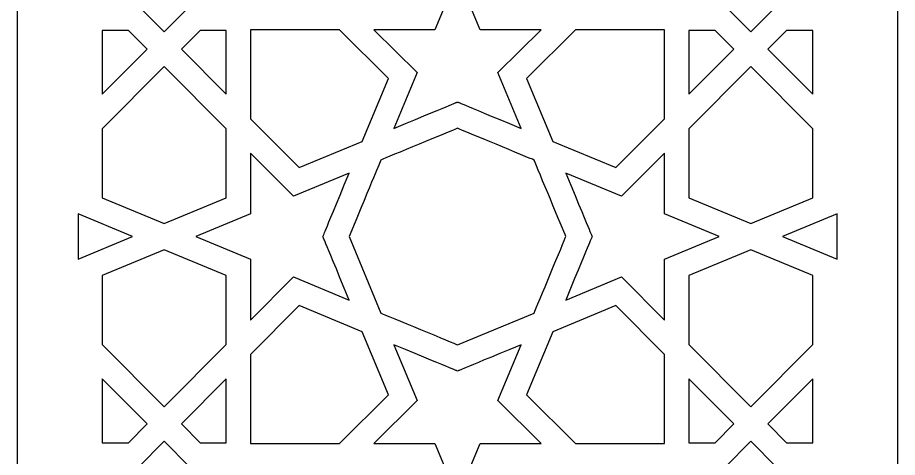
# Model space of a CAD drawing. Header units: millimetres. Extents: x -31 to 31, y -125 to 125.
# Drawn here: x -31.2 to 31.5, y 26.2 to 57.6 of the extents above; entities that cross this region are included whole.
import ezdxf

# ---------------------------------------------------------------- set-up
doc = ezdxf.new("R2010")
doc.units = ezdxf.units.MM
doc.header["$MEASUREMENT"] = 0
doc.layers.add('layer 1', color=7, linetype='Continuous')

msp = doc.modelspace()

# ---------------------------------------------------------------- linework, layer by layer
at = {"layer": 'layer 1', "color": 250}
for points, knots in [([(31.4678, -124.8834), (31.4678, -124.8834), (31.4678, 125.1165), (31.4678, 125.1165), (31.4678, 125.1165), (31.4678, 125.1165), (-31.2209, 125.1165), (-31.2209, 125.1165), (-31.2209, 125.1165), (-31.2209, 125.1165), (-31.2209, -124.8834), (-31.2209, -124.8834), (-31.2209, -124.8834), (-31.2209, -124.8834), (31.4678, -124.8834), (31.4678, -124.8834)], [0, 0, 0, 0, 0.2, 0.2, 0.2, 0.2, 0.4, 0.4, 0.4, 0.4, 0.6, 0.6, 0.6, 0.6, 1, 1, 1, 1]), ([(-25.2364, 64.6786), (-25.2364, 64.6786), (-25.2364, 67.3195), (-25.2364, 67.3195), (-25.2364, 67.3195), (-25.2364, 67.3195), (-22.5956, 67.3195), (-22.5956, 67.3195), (-22.5956, 67.3195), (-22.5956, 67.3195), (-20.7698, 69.1638), (-20.7698, 69.1638), (-20.7698, 69.1638), (-20.7698, 69.1638), (-18.944, 67.3195), (-18.944, 67.3195), (-18.944, 67.3195), (-18.944, 67.3195), (-16.3032, 67.3195), (-16.3032, 67.3195), (-16.3032, 67.3195), (-16.3032, 67.3195), (-16.3032, 64.6786), (-16.3032, 64.6786), (-16.3032, 64.6786), (-16.3032, 64.6786), (-14.4588, 62.853), (-14.4588, 62.853), (-14.4588, 62.853), (-14.4588, 62.853), (-16.3032, 61.027), (-16.3032, 61.027), (-16.3032, 61.027), (-16.3032, 61.027), (-16.3032, 58.3861), (-16.3032, 58.3861), (-16.3032, 58.3861), (-16.3032, 58.3861), (-18.944, 58.3861), (-18.944, 58.3861), (-18.944, 58.3861), (-18.944, 58.3861), (-20.7687, 56.5429), (-20.7687, 56.5429), (-20.7687, 56.5429), (-20.7687, 56.5429), (-20.7741, 56.5478), (-20.7741, 56.5478), (-20.7741, 56.5478), (-20.7741, 56.5478), (-20.7749, 56.5471), (-20.7749, 56.5471), (-20.7749, 56.5471), (-20.7749, 56.5471), (-22.5956, 58.3861), (-22.5956, 58.3861), (-22.5956, 58.3861), (-22.5956, 58.3861), (-25.2364, 58.3861), (-25.2364, 58.3861), (-25.2364, 58.3861), (-25.2364, 58.3861), (-25.2364, 61.027), (-25.2364, 61.027), (-25.2364, 61.027), (-25.2364, 61.027), (-26.9168, 62.6907), (-26.9168, 62.6907), (-26.9168, 62.6907), (-26.9168, 62.6907), (-26.9168, 63.0149), (-26.9168, 63.0149), (-26.9168, 63.0149), (-26.9168, 63.0149), (-25.2364, 64.6786), (-25.2364, 64.6786)], [0, 0, 0, 0, 0.05, 0.05, 0.05, 0.05, 0.1, 0.1, 0.1, 0.1, 0.15, 0.15, 0.15, 0.15, 0.2, 0.2, 0.2, 0.2, 0.25, 0.25, 0.25, 0.25, 0.3, 0.3, 0.3, 0.3, 0.35, 0.35, 0.35, 0.35, 0.4, 0.4, 0.4, 0.4, 0.45, 0.45, 0.45, 0.45, 0.5, 0.5, 0.5, 0.5, 0.55, 0.55, 0.55, 0.55, 0.6, 0.6, 0.6, 0.6, 0.65, 0.65, 0.65, 0.65, 0.7, 0.7, 0.7, 0.7, 0.75, 0.75, 0.75, 0.75, 0.8, 0.8, 0.8, 0.8, 0.85, 0.85, 0.85, 0.85, 0.9, 0.9, 0.9, 0.9, 1, 1, 1, 1]), ([(25.4847, 61.027), (25.4847, 61.027), (25.4847, 58.3861), (25.4847, 58.3861), (25.4847, 58.3861), (25.4847, 58.3861), (22.8438, 58.3861), (22.8438, 58.3861), (22.8438, 58.3861), (22.8438, 58.3861), (21.0192, 56.5429), (21.0192, 56.5429), (21.0192, 56.5429), (21.0192, 56.5429), (21.0139, 56.5478), (21.0139, 56.5478), (21.0139, 56.5478), (21.0139, 56.5478), (21.0128, 56.5471), (21.0128, 56.5471), (21.0128, 56.5471), (21.0128, 56.5471), (19.1922, 58.3861), (19.1922, 58.3861), (19.1922, 58.3861), (19.1922, 58.3861), (16.5513, 58.3861), (16.5513, 58.3861), (16.5513, 58.3861), (16.5513, 58.3861), (16.5513, 61.027), (16.5513, 61.027), (16.5513, 61.027), (16.5513, 61.027), (14.7069, 62.853), (14.7069, 62.853), (14.7069, 62.853), (14.7069, 62.853), (16.5513, 64.6786), (16.5513, 64.6786), (16.5513, 64.6786), (16.5513, 64.6786), (16.5513, 67.3195), (16.5513, 67.3195), (16.5513, 67.3195), (16.5513, 67.3195), (19.1922, 67.3195), (19.1922, 67.3195), (19.1922, 67.3195), (19.1922, 67.3195), (21.0181, 69.1638), (21.0181, 69.1638), (21.0181, 69.1638), (21.0181, 69.1638), (22.8438, 67.3195), (22.8438, 67.3195), (22.8438, 67.3195), (22.8438, 67.3195), (25.4847, 67.3195), (25.4847, 67.3195), (25.4847, 67.3195), (25.4847, 67.3195), (25.4847, 64.6786), (25.4847, 64.6786), (25.4847, 64.6786), (25.4847, 64.6786), (27.1649, 63.0149), (27.1649, 63.0149), (27.1649, 63.0149), (27.1649, 63.0149), (27.1649, 62.6907), (27.1649, 62.6907), (27.1649, 62.6907), (27.1649, 62.6907), (25.4847, 61.027), (25.4847, 61.027)], [0, 0, 0, 0, 0.05, 0.05, 0.05, 0.05, 0.1, 0.1, 0.1, 0.1, 0.15, 0.15, 0.15, 0.15, 0.2, 0.2, 0.2, 0.2, 0.25, 0.25, 0.25, 0.25, 0.3, 0.3, 0.3, 0.3, 0.35, 0.35, 0.35, 0.35, 0.4, 0.4, 0.4, 0.4, 0.45, 0.45, 0.45, 0.45, 0.5, 0.5, 0.5, 0.5, 0.55, 0.55, 0.55, 0.55, 0.6, 0.6, 0.6, 0.6, 0.65, 0.65, 0.65, 0.65, 0.7, 0.7, 0.7, 0.7, 0.75, 0.75, 0.75, 0.75, 0.8, 0.8, 0.8, 0.8, 0.85, 0.85, 0.85, 0.85, 0.9, 0.9, 0.9, 0.9, 1, 1, 1, 1]), ([(-1.4867, 56.7051), (-1.4867, 56.7051), (0.1242, 60.5949), (0.1242, 60.5949), (0.1242, 60.5949), (0.1242, 60.5949), (1.7349, 56.7051), (1.7349, 56.7051), (1.7349, 56.7051), (1.7349, 56.7051), (6.0787, 56.7051), (6.0787, 56.7051), (6.0787, 56.7051), (6.0787, 56.7051), (3.0031, 53.6437), (3.0031, 53.6437), (3.0031, 53.6437), (3.0031, 53.6437), (4.6496, 49.6736), (4.6496, 49.6736), (4.6496, 49.6736), (0.0092, 51.5969), (0.3635, 51.4498), (0.1242, 51.55), (0.1242, 51.55), (-0.1291, 51.4438), (0.2884, 51.6174), (-4.4015, 49.6736), (-4.4015, 49.6736), (-4.4015, 49.6736), (-2.755, 53.6437), (-2.755, 53.6437), (-2.755, 53.6437), (-2.755, 53.6437), (-5.8305, 56.7051), (-5.8305, 56.7051), (-5.8305, 56.7051), (-5.8305, 56.7051), (-1.4867, 56.7051), (-1.4867, 56.7051)], [0, 0, 0, 0, 0.0909091, 0.0909091, 0.0909091, 0.0909091, 0.1818182, 0.1818182, 0.1818182, 0.1818182, 0.2727273, 0.2727273, 0.2727273, 0.2727273, 0.3636364, 0.3636364, 0.3636364, 0.3636364, 0.4545455, 0.4545455, 0.4545455, 0.4545455, 0.5454545, 0.5454545, 0.5454545, 0.5454545, 0.6363636, 0.6363636, 0.6363636, 0.6363636, 0.7272727, 0.7272727, 0.7272727, 0.7272727, 0.8181818, 0.8181818, 0.8181818, 0.8181818, 1, 1, 1, 1]), ([(-25.1901, 52.0986), (-25.1901, 52.0986), (-25.1901, 56.6589), (-25.1901, 56.6589), (-25.1901, 56.6589), (-25.1901, 56.6589), (-23.316, 56.6589), (-23.316, 56.6589), (-23.316, 56.6589), (-23.316, 56.6589), (-21.9863, 55.3177), (-21.9863, 55.3177), (-21.9863, 55.3177), (-21.9863, 55.3177), (-25.1901, 52.0986), (-25.1901, 52.0986)], [0, 0, 0, 0, 0.2, 0.2, 0.2, 0.2, 0.4, 0.4, 0.4, 0.4, 0.6, 0.6, 0.6, 0.6, 1, 1, 1, 1]), ([(-16.3495, 56.6589), (-16.3495, 56.6589), (-16.3495, 52.0986), (-16.3495, 52.0986), (-16.3495, 52.0986), (-16.3495, 52.0986), (-19.5531, 55.3177), (-19.5531, 55.3177), (-19.5531, 55.3177), (-19.5531, 55.3177), (-18.2235, 56.6589), (-18.2235, 56.6589), (-18.2235, 56.6589), (-18.2235, 56.6589), (-16.3495, 56.6589), (-16.3495, 56.6589)], [0, 0, 0, 0, 0.2, 0.2, 0.2, 0.2, 0.4, 0.4, 0.4, 0.4, 0.6, 0.6, 0.6, 0.6, 1, 1, 1, 1]), ([(-6.6594, 48.7405), (-6.6594, 48.7405), (-11.1532, 46.8764), (-11.1532, 46.8764), (-11.1532, 46.8764), (-11.1532, 46.8764), (-14.6219, 50.3615), (-14.6219, 50.3615), (-14.6219, 50.3615), (-14.6219, 50.3615), (-14.6219, 56.7051), (-14.6219, 56.7051), (-14.6219, 56.7051), (-14.6219, 56.7051), (-8.2786, 56.7051), (-8.2786, 56.7051), (-8.2786, 56.7051), (-8.2786, 56.7051), (-4.7934, 53.2363), (-4.7934, 53.2363), (-4.7934, 53.2363), (-4.7934, 53.2363), (-6.6594, 48.7405), (-6.6594, 48.7405)], [0, 0, 0, 0, 0.1428571, 0.1428571, 0.1428571, 0.1428571, 0.2857143, 0.2857143, 0.2857143, 0.2857143, 0.4285714, 0.4285714, 0.4285714, 0.4285714, 0.5714286, 0.5714286, 0.5714286, 0.5714286, 0.7142857, 0.7142857, 0.7142857, 0.7142857, 1, 1, 1, 1]), ([(6.9053, 48.7412), (6.9053, 48.7412), (5.0415, 53.2363), (5.0415, 53.2363), (5.0415, 53.2363), (5.0415, 53.2363), (8.5266, 56.7051), (8.5266, 56.7051), (8.5266, 56.7051), (8.5266, 56.7051), (14.8703, 56.7051), (14.8703, 56.7051), (14.8703, 56.7051), (14.8703, 56.7051), (14.8703, 50.3615), (14.8703, 50.3615), (14.8703, 50.3615), (14.8703, 50.3615), (11.4014, 46.8764), (11.4014, 46.8764), (11.4014, 46.8764), (11.4014, 46.8764), (6.9053, 48.7412), (6.9053, 48.7412)], [0, 0, 0, 0, 0.1428571, 0.1428571, 0.1428571, 0.1428571, 0.2857143, 0.2857143, 0.2857143, 0.2857143, 0.4285714, 0.4285714, 0.4285714, 0.4285714, 0.5714286, 0.5714286, 0.5714286, 0.5714286, 0.7142857, 0.7142857, 0.7142857, 0.7142857, 1, 1, 1, 1]), ([(16.5975, 52.0986), (16.5975, 52.0986), (16.5975, 56.6589), (16.5975, 56.6589), (16.5975, 56.6589), (16.5975, 56.6589), (18.4718, 56.6589), (18.4718, 56.6589), (18.4718, 56.6589), (18.4718, 56.6589), (19.8014, 55.3177), (19.8014, 55.3177), (19.8014, 55.3177), (19.8014, 55.3177), (16.5975, 52.0986), (16.5975, 52.0986)], [0, 0, 0, 0, 0.2, 0.2, 0.2, 0.2, 0.4, 0.4, 0.4, 0.4, 0.6, 0.6, 0.6, 0.6, 1, 1, 1, 1]), ([(25.4384, 56.6589), (25.4384, 56.6589), (25.4384, 52.0986), (25.4384, 52.0986), (25.4384, 52.0986), (25.4384, 52.0986), (22.2345, 55.3177), (22.2345, 55.3177), (22.2345, 55.3177), (22.2345, 55.3177), (23.5641, 56.6589), (23.5641, 56.6589), (23.5641, 56.6589), (23.5641, 56.6589), (25.4384, 56.6589), (25.4384, 56.6589)], [0, 0, 0, 0, 0.2, 0.2, 0.2, 0.2, 0.4, 0.4, 0.4, 0.4, 0.6, 0.6, 0.6, 0.6, 1, 1, 1, 1]), ([(-25.1901, 49.6485), (-25.1901, 49.6485), (-20.7698, 54.0914), (-20.7698, 54.0914), (-20.7698, 54.0914), (-20.7698, 54.0914), (-16.3495, 49.6485), (-16.3495, 49.6485), (-16.3495, 49.6485), (-16.3495, 49.6485), (-16.3495, 44.7244), (-16.3495, 44.7244), (-16.3495, 44.7244), (-16.3495, 44.7244), (-20.7698, 42.8942), (-20.7698, 42.8942), (-20.7698, 42.8942), (-20.7698, 42.8942), (-25.1901, 44.7244), (-25.1901, 44.7244), (-25.1901, 44.7244), (-25.1901, 44.7244), (-25.1901, 49.6485), (-25.1901, 49.6485)], [0, 0, 0, 0, 0.1428571, 0.1428571, 0.1428571, 0.1428571, 0.2857143, 0.2857143, 0.2857143, 0.2857143, 0.4285714, 0.4285714, 0.4285714, 0.4285714, 0.5714286, 0.5714286, 0.5714286, 0.5714286, 0.7142857, 0.7142857, 0.7142857, 0.7142857, 1, 1, 1, 1]), ([(16.5975, 49.6485), (16.5975, 49.6485), (21.0181, 54.0914), (21.0181, 54.0914), (21.0181, 54.0914), (21.0181, 54.0914), (25.4384, 49.6485), (25.4384, 49.6485), (25.4384, 49.6485), (25.4384, 49.6485), (25.4384, 44.7244), (25.4384, 44.7244), (25.4384, 44.7244), (25.4384, 44.7244), (21.0181, 42.8942), (21.0181, 42.8942), (21.0181, 42.8942), (21.0181, 42.8942), (16.5975, 44.7244), (16.5975, 44.7244), (16.5975, 44.7244), (16.5975, 44.7244), (16.5975, 49.6485), (16.5975, 49.6485)], [0, 0, 0, 0, 0.1428571, 0.1428571, 0.1428571, 0.1428571, 0.2857143, 0.2857143, 0.2857143, 0.2857143, 0.4285714, 0.4285714, 0.4285714, 0.4285714, 0.5714286, 0.5714286, 0.5714286, 0.5714286, 0.7142857, 0.7142857, 0.7142857, 0.7142857, 1, 1, 1, 1]), ([(0.1242, 49.6796), (0.6421, 49.4651), (5.1213, 47.6088), (5.5897, 47.4133), (5.5897, 47.4133), (5.8656, 46.7071), (7.626, 42.4797), (7.8444, 41.9587), (7.8444, 41.9587), (7.7396, 41.7054), (5.794, 37.0113), (5.5795, 36.5005), (5.5795, 36.5005), (5.5795, 36.5005), (0.1242, 34.2385), (0.1242, 34.2385), (0.1242, 34.2385), (-0.0378, 34.3055), (-4.9532, 36.3439), (-5.3336, 36.5015), (-5.3336, 36.5015), (-5.3336, 36.5015), (-7.5965, 41.959), (-7.5965, 41.959), (-7.5965, 41.959), (-5.8657, 46.1306), (-5.442, 47.1516), (-5.3384, 47.4144), (-5.3384, 47.4144), (-4.8551, 47.6162), (-0.3929, 49.4654), (0.1242, 49.6796)], [0, 0, 0, 0, 0.1111111, 0.1111111, 0.1111111, 0.1111111, 0.2222222, 0.2222222, 0.2222222, 0.2222222, 0.3333333, 0.3333333, 0.3333333, 0.3333333, 0.4444444, 0.4444444, 0.4444444, 0.4444444, 0.5555556, 0.5555556, 0.5555556, 0.5555556, 0.6666667, 0.6666667, 0.6666667, 0.6666667, 0.7777778, 0.7777778, 0.7777778, 0.7777778, 1, 1, 1, 1]), ([(-14.6219, 43.5698), (-14.6219, 43.5698), (-14.6219, 47.9136), (-14.6219, 47.9136), (-14.6219, 47.9136), (-14.6219, 47.9136), (-11.5605, 44.838), (-11.5605, 44.838), (-11.5605, 44.838), (-11.5605, 44.838), (-7.5905, 46.4845), (-7.5905, 46.4845), (-7.5905, 46.4845), (-9.6003, 41.6359), (-9.3474, 42.2448), (-9.467, 41.959), (-9.467, 41.959), (-9.3605, 41.7047), (-9.6212, 42.3326), (-7.5905, 37.4336), (-7.5905, 37.4336), (-7.5905, 37.4336), (-11.5605, 39.08), (-11.5605, 39.08), (-11.5605, 39.08), (-11.5605, 39.08), (-14.6219, 36.0045), (-14.6219, 36.0045), (-14.6219, 36.0045), (-14.6219, 36.0045), (-14.6219, 40.3482), (-14.6219, 40.3482), (-14.6219, 40.3482), (-14.6219, 40.3482), (-18.5119, 41.959), (-18.5119, 41.959), (-18.5119, 41.959), (-18.5119, 41.959), (-14.6219, 43.5698), (-14.6219, 43.5698)], [0, 0, 0, 0, 0.0909091, 0.0909091, 0.0909091, 0.0909091, 0.1818182, 0.1818182, 0.1818182, 0.1818182, 0.2727273, 0.2727273, 0.2727273, 0.2727273, 0.3636364, 0.3636364, 0.3636364, 0.3636364, 0.4545455, 0.4545455, 0.4545455, 0.4545455, 0.5454545, 0.5454545, 0.5454545, 0.5454545, 0.6363636, 0.6363636, 0.6363636, 0.6363636, 0.7272727, 0.7272727, 0.7272727, 0.7272727, 0.8181818, 0.8181818, 0.8181818, 0.8181818, 1, 1, 1, 1]), ([(14.8703, 40.3482), (14.8703, 40.3482), (14.8703, 36.0045), (14.8703, 36.0045), (14.8703, 36.0045), (14.8703, 36.0045), (11.8089, 39.08), (11.8089, 39.08), (11.8089, 39.08), (11.8089, 39.08), (7.8387, 37.4336), (7.8387, 37.4336), (7.8387, 37.4336), (9.7748, 42.1044), (9.6093, 41.7057), (9.7151, 41.959), (9.7151, 41.959), (9.6037, 42.2254), (9.8693, 41.5854), (7.8387, 46.4845), (7.8387, 46.4845), (7.8387, 46.4845), (11.8089, 44.838), (11.8089, 44.838), (11.8089, 44.838), (11.8089, 44.838), (14.8703, 47.9136), (14.8703, 47.9136), (14.8703, 47.9136), (14.8703, 47.9136), (14.8703, 43.5698), (14.8703, 43.5698), (14.8703, 43.5698), (14.8703, 43.5698), (18.76, 41.959), (18.76, 41.959), (18.76, 41.959), (18.76, 41.959), (14.8703, 40.3482), (14.8703, 40.3482)], [0, 0, 0, 0, 0.0909091, 0.0909091, 0.0909091, 0.0909091, 0.1818182, 0.1818182, 0.1818182, 0.1818182, 0.2727273, 0.2727273, 0.2727273, 0.2727273, 0.3636364, 0.3636364, 0.3636364, 0.3636364, 0.4545455, 0.4545455, 0.4545455, 0.4545455, 0.5454545, 0.5454545, 0.5454545, 0.5454545, 0.6363636, 0.6363636, 0.6363636, 0.6363636, 0.7272727, 0.7272727, 0.7272727, 0.7272727, 0.8181818, 0.8181818, 0.8181818, 0.8181818, 1, 1, 1, 1]), ([(-26.9168, 40.3486), (-26.9168, 40.3486), (-26.9168, 43.5695), (-26.9168, 43.5695), (-26.9168, 43.5695), (-26.9168, 43.5695), (-23.0277, 41.959), (-23.0277, 41.959), (-23.0277, 41.959), (-23.0277, 41.959), (-26.9168, 40.3486), (-26.9168, 40.3486)], [0, 0, 0, 0, 0.25, 0.25, 0.25, 0.25, 0.5, 0.5, 0.5, 0.5, 1, 1, 1, 1]), ([(27.1649, 43.5695), (27.1649, 43.5695), (27.1649, 40.3486), (27.1649, 40.3486), (27.1649, 40.3486), (27.1649, 40.3486), (23.2759, 41.959), (23.2759, 41.959), (23.2759, 41.959), (23.2759, 41.959), (27.1649, 43.5695), (27.1649, 43.5695)], [0, 0, 0, 0, 0.25, 0.25, 0.25, 0.25, 0.5, 0.5, 0.5, 0.5, 1, 1, 1, 1]), ([(-16.3495, 34.2695), (-16.3495, 34.2695), (-20.7698, 29.8266), (-20.7698, 29.8266), (-20.7698, 29.8266), (-20.7698, 29.8266), (-25.1901, 34.2695), (-25.1901, 34.2695), (-25.1901, 34.2695), (-25.1901, 34.2695), (-25.1901, 39.1936), (-25.1901, 39.1936), (-25.1901, 39.1936), (-25.1901, 39.1936), (-20.7698, 41.0238), (-20.7698, 41.0238), (-20.7698, 41.0238), (-20.7698, 41.0238), (-16.3495, 39.1936), (-16.3495, 39.1936), (-16.3495, 39.1936), (-16.3495, 39.1936), (-16.3495, 34.2695), (-16.3495, 34.2695)], [0, 0, 0, 0, 0.1428571, 0.1428571, 0.1428571, 0.1428571, 0.2857143, 0.2857143, 0.2857143, 0.2857143, 0.4285714, 0.4285714, 0.4285714, 0.4285714, 0.5714286, 0.5714286, 0.5714286, 0.5714286, 0.7142857, 0.7142857, 0.7142857, 0.7142857, 1, 1, 1, 1]), ([(25.4384, 34.2695), (25.4384, 34.2695), (21.0181, 29.8266), (21.0181, 29.8266), (21.0181, 29.8266), (21.0181, 29.8266), (16.5975, 34.2695), (16.5975, 34.2695), (16.5975, 34.2695), (16.5975, 34.2695), (16.5975, 39.1936), (16.5975, 39.1936), (16.5975, 39.1936), (16.5975, 39.1936), (21.0181, 41.0238), (21.0181, 41.0238), (21.0181, 41.0238), (21.0181, 41.0238), (25.4384, 39.1936), (25.4384, 39.1936), (25.4384, 39.1936), (25.4384, 39.1936), (25.4384, 34.2695), (25.4384, 34.2695)], [0, 0, 0, 0, 0.1428571, 0.1428571, 0.1428571, 0.1428571, 0.2857143, 0.2857143, 0.2857143, 0.2857143, 0.4285714, 0.4285714, 0.4285714, 0.4285714, 0.5714286, 0.5714286, 0.5714286, 0.5714286, 0.7142857, 0.7142857, 0.7142857, 0.7142857, 1, 1, 1, 1]), ([(-6.658, 35.1769), (-6.658, 35.1769), (-4.7934, 30.6818), (-4.7934, 30.6818), (-4.7934, 30.6818), (-4.7934, 30.6818), (-8.2786, 27.2129), (-8.2786, 27.2129), (-8.2786, 27.2129), (-8.2786, 27.2129), (-14.6219, 27.2129), (-14.6219, 27.2129), (-14.6219, 27.2129), (-14.6219, 27.2129), (-14.6219, 33.5562), (-14.6219, 33.5562), (-14.6219, 33.5562), (-14.6219, 33.5562), (-11.1532, 37.0413), (-11.1532, 37.0413), (-11.1532, 37.0413), (-11.1532, 37.0413), (-6.658, 35.1769), (-6.658, 35.1769)], [0, 0, 0, 0, 0.1428571, 0.1428571, 0.1428571, 0.1428571, 0.2857143, 0.2857143, 0.2857143, 0.2857143, 0.4285714, 0.4285714, 0.4285714, 0.4285714, 0.5714286, 0.5714286, 0.5714286, 0.5714286, 0.7142857, 0.7142857, 0.7142857, 0.7142857, 1, 1, 1, 1]), ([(6.9063, 35.1769), (6.9063, 35.1769), (11.4014, 37.0413), (11.4014, 37.0413), (11.4014, 37.0413), (11.4014, 37.0413), (14.8703, 33.5562), (14.8703, 33.5562), (14.8703, 33.5562), (14.8703, 33.5562), (14.8703, 27.2129), (14.8703, 27.2129), (14.8703, 27.2129), (14.8703, 27.2129), (8.5266, 27.2129), (8.5266, 27.2129), (8.5266, 27.2129), (8.5266, 27.2129), (5.0415, 30.6818), (5.0415, 30.6818), (5.0415, 30.6818), (5.0415, 30.6818), (6.9063, 35.1769), (6.9063, 35.1769)], [0, 0, 0, 0, 0.1428571, 0.1428571, 0.1428571, 0.1428571, 0.2857143, 0.2857143, 0.2857143, 0.2857143, 0.4285714, 0.4285714, 0.4285714, 0.4285714, 0.5714286, 0.5714286, 0.5714286, 0.5714286, 0.7142857, 0.7142857, 0.7142857, 0.7142857, 1, 1, 1, 1]), ([(0.1242, 32.3677), (0.3747, 32.4728), (0.041, 32.3342), (4.6496, 34.2445), (4.6496, 34.2445), (4.6496, 34.2445), (3.0031, 30.2743), (3.0031, 30.2743), (3.0031, 30.2743), (3.0031, 30.2743), (6.0787, 27.2129), (6.0787, 27.2129), (6.0787, 27.2129), (6.0787, 27.2129), (1.7349, 27.2129), (1.7349, 27.2129), (1.7349, 27.2129), (1.7349, 27.2129), (0.1242, 23.3232), (0.1242, 23.3232), (0.1242, 23.3232), (0.1242, 23.3232), (-1.4867, 27.2129), (-1.4867, 27.2129), (-1.4867, 27.2129), (-1.4867, 27.2129), (-5.8305, 27.2129), (-5.8305, 27.2129), (-5.8305, 27.2129), (-5.8305, 27.2129), (-2.755, 30.2743), (-2.755, 30.2743), (-2.755, 30.2743), (-2.755, 30.2743), (-4.4015, 34.2445), (-4.4015, 34.2445), (-4.4015, 34.2445), (0.2475, 32.3176), (-0.1273, 32.4732), (0.1242, 32.3677)], [0, 0, 0, 0, 0.0909091, 0.0909091, 0.0909091, 0.0909091, 0.1818182, 0.1818182, 0.1818182, 0.1818182, 0.2727273, 0.2727273, 0.2727273, 0.2727273, 0.3636364, 0.3636364, 0.3636364, 0.3636364, 0.4545455, 0.4545455, 0.4545455, 0.4545455, 0.5454545, 0.5454545, 0.5454545, 0.5454545, 0.6363636, 0.6363636, 0.6363636, 0.6363636, 0.7272727, 0.7272727, 0.7272727, 0.7272727, 0.8181818, 0.8181818, 0.8181818, 0.8181818, 1, 1, 1, 1]), ([(-25.1901, 27.2591), (-25.1901, 27.2591), (-25.1901, 31.8191), (-25.1901, 31.8191), (-25.1901, 31.8191), (-25.1901, 31.8191), (-21.9863, 28.6004), (-21.9863, 28.6004), (-21.9863, 28.6004), (-21.9863, 28.6004), (-23.316, 27.2591), (-23.316, 27.2591), (-23.316, 27.2591), (-23.316, 27.2591), (-25.1901, 27.2591), (-25.1901, 27.2591)], [0, 0, 0, 0, 0.2, 0.2, 0.2, 0.2, 0.4, 0.4, 0.4, 0.4, 0.6, 0.6, 0.6, 0.6, 1, 1, 1, 1]), ([(-16.3495, 31.8191), (-16.3495, 31.8191), (-16.3495, 27.2591), (-16.3495, 27.2591), (-16.3495, 27.2591), (-16.3495, 27.2591), (-18.2235, 27.2591), (-18.2235, 27.2591), (-18.2235, 27.2591), (-18.2235, 27.2591), (-19.5531, 28.6004), (-19.5531, 28.6004), (-19.5531, 28.6004), (-19.5531, 28.6004), (-16.3495, 31.8191), (-16.3495, 31.8191)], [0, 0, 0, 0, 0.2, 0.2, 0.2, 0.2, 0.4, 0.4, 0.4, 0.4, 0.6, 0.6, 0.6, 0.6, 1, 1, 1, 1]), ([(16.5975, 27.2591), (16.5975, 27.2591), (16.5975, 31.8191), (16.5975, 31.8191), (16.5975, 31.8191), (16.5975, 31.8191), (19.8014, 28.6004), (19.8014, 28.6004), (19.8014, 28.6004), (19.8014, 28.6004), (18.4718, 27.2591), (18.4718, 27.2591), (18.4718, 27.2591), (18.4718, 27.2591), (16.5975, 27.2591), (16.5975, 27.2591)], [0, 0, 0, 0, 0.2, 0.2, 0.2, 0.2, 0.4, 0.4, 0.4, 0.4, 0.6, 0.6, 0.6, 0.6, 1, 1, 1, 1]), ([(25.4384, 31.8191), (25.4384, 31.8191), (25.4384, 27.2591), (25.4384, 27.2591), (25.4384, 27.2591), (25.4384, 27.2591), (23.5641, 27.2591), (23.5641, 27.2591), (23.5641, 27.2591), (23.5641, 27.2591), (22.2345, 28.6004), (22.2345, 28.6004), (22.2345, 28.6004), (22.2345, 28.6004), (25.4384, 31.8191), (25.4384, 31.8191)], [0, 0, 0, 0, 0.2, 0.2, 0.2, 0.2, 0.4, 0.4, 0.4, 0.4, 0.6, 0.6, 0.6, 0.6, 1, 1, 1, 1]), ([(-25.2364, 22.891), (-25.2364, 22.891), (-25.2364, 25.5319), (-25.2364, 25.5319), (-25.2364, 25.5319), (-25.2364, 25.5319), (-22.5956, 25.5319), (-22.5956, 25.5319), (-22.5956, 25.5319), (-22.5956, 25.5319), (-20.7698, 27.3759), (-20.7698, 27.3759), (-20.7698, 27.3759), (-20.7698, 27.3759), (-18.944, 25.5319), (-18.944, 25.5319), (-18.944, 25.5319), (-18.944, 25.5319), (-16.3032, 25.5319), (-16.3032, 25.5319), (-16.3032, 25.5319), (-16.3032, 25.5319), (-16.3032, 22.891), (-16.3032, 22.891), (-16.3032, 22.891), (-16.3032, 22.891), (-14.4588, 21.0651), (-14.4588, 21.0651), (-14.4588, 21.0651), (-14.4588, 21.0651), (-16.3032, 19.2394), (-16.3032, 19.2394), (-16.3032, 19.2394), (-16.3032, 19.2394), (-16.3032, 16.5985), (-16.3032, 16.5985), (-16.3032, 16.5985), (-16.3032, 16.5985), (-18.944, 16.5985), (-18.944, 16.5985), (-18.944, 16.5985), (-18.944, 16.5985), (-20.7687, 14.7553), (-20.7687, 14.7553), (-20.7687, 14.7553), (-20.7687, 14.7553), (-20.7741, 14.7602), (-20.7741, 14.7602), (-20.7741, 14.7602), (-20.7741, 14.7602), (-20.7749, 14.7595), (-20.7749, 14.7595), (-20.7749, 14.7595), (-20.7749, 14.7595), (-22.5956, 16.5985), (-22.5956, 16.5985), (-22.5956, 16.5985), (-22.5956, 16.5985), (-25.2364, 16.5985), (-25.2364, 16.5985), (-25.2364, 16.5985), (-25.2364, 16.5985), (-25.2364, 19.2394), (-25.2364, 19.2394), (-25.2364, 19.2394), (-25.2364, 19.2394), (-26.9168, 20.9028), (-26.9168, 20.9028), (-26.9168, 20.9028), (-26.9168, 20.9028), (-26.9168, 21.2273), (-26.9168, 21.2273), (-26.9168, 21.2273), (-26.9168, 21.2273), (-25.2364, 22.891), (-25.2364, 22.891)], [0, 0, 0, 0, 0.05, 0.05, 0.05, 0.05, 0.1, 0.1, 0.1, 0.1, 0.15, 0.15, 0.15, 0.15, 0.2, 0.2, 0.2, 0.2, 0.25, 0.25, 0.25, 0.25, 0.3, 0.3, 0.3, 0.3, 0.35, 0.35, 0.35, 0.35, 0.4, 0.4, 0.4, 0.4, 0.45, 0.45, 0.45, 0.45, 0.5, 0.5, 0.5, 0.5, 0.55, 0.55, 0.55, 0.55, 0.6, 0.6, 0.6, 0.6, 0.65, 0.65, 0.65, 0.65, 0.7, 0.7, 0.7, 0.7, 0.75, 0.75, 0.75, 0.75, 0.8, 0.8, 0.8, 0.8, 0.85, 0.85, 0.85, 0.85, 0.9, 0.9, 0.9, 0.9, 1, 1, 1, 1]), ([(25.4847, 19.2394), (25.4847, 19.2394), (25.4847, 16.5985), (25.4847, 16.5985), (25.4847, 16.5985), (25.4847, 16.5985), (22.8438, 16.5985), (22.8438, 16.5985), (22.8438, 16.5985), (22.8438, 16.5985), (21.0192, 14.7553), (21.0192, 14.7553), (21.0192, 14.7553), (21.0192, 14.7553), (21.0139, 14.7602), (21.0139, 14.7602), (21.0139, 14.7602), (21.0139, 14.7602), (21.0128, 14.7595), (21.0128, 14.7595), (21.0128, 14.7595), (21.0128, 14.7595), (19.1922, 16.5985), (19.1922, 16.5985), (19.1922, 16.5985), (19.1922, 16.5985), (16.5513, 16.5985), (16.5513, 16.5985), (16.5513, 16.5985), (16.5513, 16.5985), (16.5513, 19.2394), (16.5513, 19.2394), (16.5513, 19.2394), (16.5513, 19.2394), (14.7069, 21.0651), (14.7069, 21.0651), (14.7069, 21.0651), (14.7069, 21.0651), (16.5513, 22.891), (16.5513, 22.891), (16.5513, 22.891), (16.5513, 22.891), (16.5513, 25.5319), (16.5513, 25.5319), (16.5513, 25.5319), (16.5513, 25.5319), (19.1922, 25.5319), (19.1922, 25.5319), (19.1922, 25.5319), (19.1922, 25.5319), (21.0181, 27.3759), (21.0181, 27.3759), (21.0181, 27.3759), (21.0181, 27.3759), (22.8438, 25.5319), (22.8438, 25.5319), (22.8438, 25.5319), (22.8438, 25.5319), (25.4847, 25.5319), (25.4847, 25.5319), (25.4847, 25.5319), (25.4847, 25.5319), (25.4847, 22.891), (25.4847, 22.891), (25.4847, 22.891), (25.4847, 22.891), (27.1649, 21.2273), (27.1649, 21.2273), (27.1649, 21.2273), (27.1649, 21.2273), (27.1649, 20.9028), (27.1649, 20.9028), (27.1649, 20.9028), (27.1649, 20.9028), (25.4847, 19.2394), (25.4847, 19.2394)], [0, 0, 0, 0, 0.05, 0.05, 0.05, 0.05, 0.1, 0.1, 0.1, 0.1, 0.15, 0.15, 0.15, 0.15, 0.2, 0.2, 0.2, 0.2, 0.25, 0.25, 0.25, 0.25, 0.3, 0.3, 0.3, 0.3, 0.35, 0.35, 0.35, 0.35, 0.4, 0.4, 0.4, 0.4, 0.45, 0.45, 0.45, 0.45, 0.5, 0.5, 0.5, 0.5, 0.55, 0.55, 0.55, 0.55, 0.6, 0.6, 0.6, 0.6, 0.65, 0.65, 0.65, 0.65, 0.7, 0.7, 0.7, 0.7, 0.75, 0.75, 0.75, 0.75, 0.8, 0.8, 0.8, 0.8, 0.85, 0.85, 0.85, 0.85, 0.9, 0.9, 0.9, 0.9, 1, 1, 1, 1])]:
    msp.add_open_spline(points, degree=3, knots=knots, dxfattribs=at)

doc.saveas('drawing.dxf')
